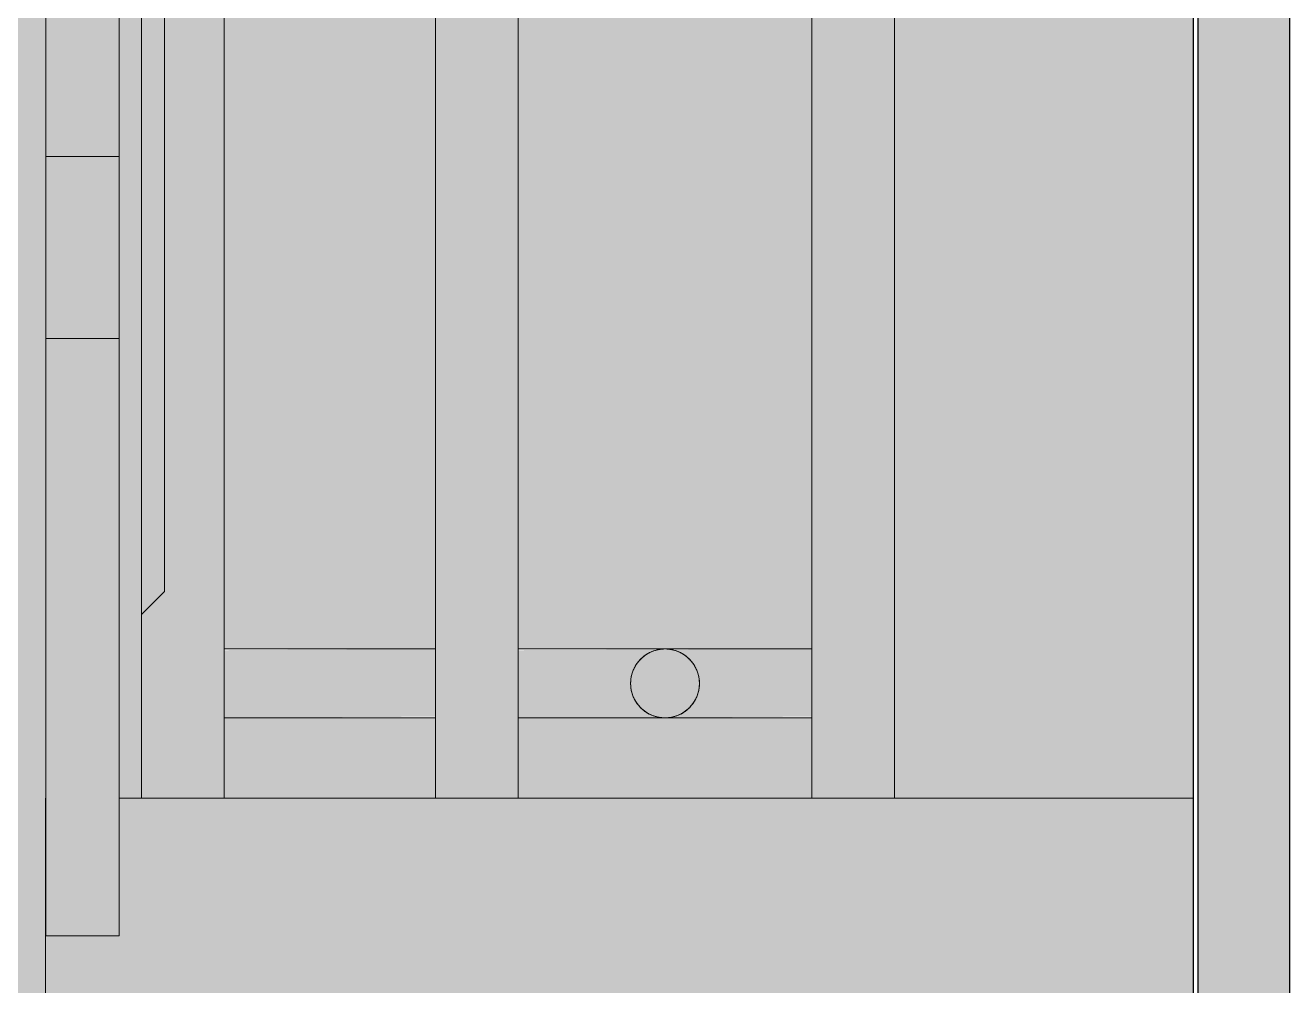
# Model space of a CAD drawing. Header units: millimetres. Extents: x 108096 to 167894, y -1987 to 21700.
# Drawn here: x 167608.4 to 167883.8, y 8489.1 to 8698.4 of the extents above; entities that cross this region are included whole.
import ezdxf

# ---------------------------------------------------------------- set-up
doc = ezdxf.new("R2010")
doc.units = ezdxf.units.MM
for name, color, linetype, lineweight, true_color in [('A-WALL-4', 7, 'Continuous', 30, 0x3c3c3c), ('A-WALL-FNSH-3', 7, 'Continuous', 30, 0x3c3c3c), ('I-WALL-1', 7, 'Continuous', 9, 0x787878)]:
    doc.layers.add(name, color=color, linetype=linetype, lineweight=lineweight, true_color=true_color)
for name, color, linetype, lineweight in [('A-WALL-PATT', 7, 'Continuous', 9), ('M-EQPM', 7, 'Continuous', 9), ('Знаки', 7, 'Continuous', 9), ('Знаки-1', 7, 'Continuous', 18)]:
    doc.layers.add(name, color=color, linetype=linetype, lineweight=lineweight)
doc.layers.add('M-EQPM-1', color=7, linetype='Continuous', lineweight=9, true_color=0xe6e6e6, transparency=0.7)

# ---------------------------------------------------------------- blocks, each defined once
blk = doc.blocks.new('radiator_prado_classic_z_tip_30_po exemplyaru - Classic Z Тип 30-300-31137165-Развертка 3_33-4')
at = {"layer": 'M-EQPM-1'}
for points in [[(20899.94, 8530), (20917.94, 8530), (20917.94, 8830), (20899.94, 8830), (20899.94, 8790), (20904.94, 8785), (20904.94, 8575), (20899.94, 8570), (20899.94, 8546.72)], [(20963.94, 8530), (20981.94, 8530), (20981.94, 8830), (20963.94, 8830), (20963.94, 8546.72)], [(21063.94, 8530), (21063.94, 8830), (21045.94, 8830), (21045.94, 8530)], [(20899.94, 8570), (20904.94, 8575), (20904.94, 8785), (20899.94, 8790), (20899.94, 8577.07)], [(21021.17, 8553.03), (21021.28, 8553.81), (21021.17, 8553.06)], [(21019.29, 8549.77), (21019.75, 8550.33), (21019.35, 8549.84)]]:
    blk.add_hatch(color=256, dxfattribs=at).paths.add_polyline_path(points)
h = blk.add_hatch(color=256, dxfattribs=at)
h.paths.add_polyline_path([(21007.44, 8558.75), (21007.91, 8559.38), (21007.44, 8558.76)])
h.paths.add_polyline_path([(21006.7, 8556.97), (21006.98, 8557.65), (21006.71, 8556.98)])
h.paths.add_polyline_path([(21021.16, 8555), (21045.94, 8555), (21045.94, 8562.5), (20981.94, 8562.24), (20981.94, 8555), (21020.92, 8555)])
h.paths.add_polyline_path([(20917.94, 8555), (20963.94, 8555), (20963.94, 8562.5), (20917.94, 8562.24), (20917.94, 8556.94)])
h = blk.add_hatch(color=256, dxfattribs=at)
h.paths.add_polyline_path([(21021.17, 8556.97), (21021.16, 8557), (21021.16, 8556.98)])
h.paths.add_polyline_path([(21020.43, 8558.75), (21019.75, 8559.67), (21020.43, 8558.76)])
h = blk.add_hatch(color=256, dxfattribs=at)
h.paths.add_polyline_path([(21020.43, 8551.25), (21019.75, 8550.33), (21020.43, 8551.24)])
h.paths.add_polyline_path([(21021.17, 8553.03), (21021.16, 8553), (21021.16, 8553.02)])
h.paths.add_polyline_path([(21006.69, 8547.5), (21045.94, 8547.76), (21045.94, 8555), (20981.94, 8555), (20981.94, 8547.5), (21002.87, 8547.5)])
h.paths.add_polyline_path([(20917.94, 8547.5), (20963.94, 8547.76), (20963.94, 8555), (20917.94, 8555), (20917.94, 8547.76)])
h.paths.add_polyline_path([(21006.7, 8553.03), (21006.69, 8553.06), (21006.7, 8553.04)])
h.paths.add_polyline_path([(21008.58, 8549.77), (21007.91, 8550.62), (21008.52, 8549.84)])
at = {"layer": 'M-EQPM'}
for p, q in [((20899.94, 8530), (20899.94, 8830)), ((20917.94, 8830), (20917.94, 8530)), ((20963.94, 8530), (20963.94, 8830)), ((20981.94, 8830), (20981.94, 8530)), ((21045.94, 8530), (21045.94, 8830)), ((21063.94, 8530), (21063.94, 8830)), ((21063.94, 8830), (21063.94, 8530)), ((20917.94, 8797.5), (20917.94, 8562.5)), ((20963.94, 8562.5), (20963.94, 8797.5)), ((20981.94, 8562.5), (20981.94, 8797.5)), ((21045.94, 8562.5), (21045.94, 8797.5)), ((20899.94, 8570), (20899.94, 8790)), ((20899.94, 8790), (20899.94, 8570)), ((20899.94, 8570), (20899.94, 8790)), ((20899.94, 8790), (20899.94, 8570)), ((20899.94, 8570), (20899.94, 8790)), ((20899.94, 8790), (20899.94, 8570)), ((20899.94, 8570), (20899.94, 8790)), ((20899.94, 8790), (20899.94, 8570)), ((20899.94, 8570), (20899.94, 8790)), ((20899.94, 8790), (20899.94, 8570)), ((20899.94, 8570), (20899.94, 8790)), ((20899.94, 8790), (20899.94, 8570)), ((20899.94, 8570), (20899.94, 8790)), ((20899.94, 8790), (20899.94, 8570)), ((20899.94, 8570), (20899.94, 8790)), ((20899.94, 8790), (20899.94, 8570)), ((20899.94, 8570), (20899.94, 8790)), ((20899.94, 8790), (20899.94, 8570)), ((20899.94, 8570), (20899.94, 8790)), ((20899.94, 8790), (20899.94, 8570)), ((20899.94, 8570), (20899.94, 8790)), ((20899.94, 8790), (20899.94, 8570)), ((20899.94, 8570), (20899.94, 8790)), ((20899.94, 8790), (20899.94, 8570)), ((20899.94, 8570), (20899.94, 8790)), ((20899.94, 8790), (20899.94, 8570)), ((20899.94, 8570), (20899.94, 8790)), ((20899.94, 8790), (20899.94, 8570)), ((20899.94, 8570), (20899.94, 8790)), ((20899.94, 8790), (20899.94, 8570)), ((20899.94, 8570), (20899.94, 8790)), ((20899.94, 8790), (20899.94, 8570)), ((20899.94, 8570), (20899.94, 8790)), ((20899.94, 8790), (20899.94, 8570)), ((20899.94, 8570), (20899.94, 8790)), ((20899.94, 8790), (20899.94, 8570)), ((20899.94, 8570), (20899.94, 8790)), ((20899.94, 8790), (20899.94, 8570)), ((20899.94, 8570), (20899.94, 8790)), ((20899.94, 8790), (20899.94, 8570)), ((20899.94, 8570), (20899.94, 8790)), ((20899.94, 8790), (20899.94, 8570)), ((20899.94, 8570), (20899.94, 8790)), ((20899.94, 8790), (20899.94, 8570)), ((20899.94, 8570), (20899.94, 8790)), ((20899.94, 8790), (20899.94, 8570)), ((20899.94, 8570), (20899.94, 8790)), ((20899.94, 8790), (20899.94, 8570)), ((20899.94, 8570), (20899.94, 8790)), ((20899.94, 8790), (20899.94, 8570)), ((20899.94, 8570), (20899.94, 8790)), ((20899.94, 8790), (20899.94, 8570)), ((20899.94, 8570), (20899.94, 8790)), ((20899.94, 8790), (20899.94, 8570)), ((20899.94, 8570), (20899.94, 8790)), ((20899.94, 8790), (20899.94, 8570)), ((20899.94, 8570), (20899.94, 8790)), ((20899.94, 8790), (20899.94, 8570)), ((20899.94, 8570), (20899.94, 8790)), ((20899.94, 8790), (20899.94, 8570)), ((20899.94, 8570), (20899.94, 8790)), ((20899.94, 8790), (20899.94, 8570)), ((20899.94, 8570), (20899.94, 8790)), ((20899.94, 8790), (20899.94, 8570)), ((20899.94, 8790), (20899.94, 8570)), ((20904.94, 8575), (20904.94, 8785)), ((20904.94, 8785), (20904.94, 8575)), ((20904.94, 8575), (20904.94, 8785)), ((20904.94, 8785), (20904.94, 8575)), ((20904.94, 8575), (20904.94, 8785)), ((20904.94, 8785), (20904.94, 8575)), ((20904.94, 8575), (20904.94, 8785)), ((20904.94, 8785), (20904.94, 8575)), ((20904.94, 8575), (20904.94, 8785)), ((20904.94, 8785), (20904.94, 8575)), ((20904.94, 8575), (20904.94, 8785)), ((20904.94, 8785), (20904.94, 8575)), ((20904.94, 8575), (20904.94, 8785)), ((20904.94, 8785), (20904.94, 8575)), ((20904.94, 8575), (20904.94, 8785)), ((20904.94, 8785), (20904.94, 8575)), ((20904.94, 8575), (20904.94, 8785)), ((20904.94, 8785), (20904.94, 8575)), ((20904.94, 8575), (20904.94, 8785)), ((20904.94, 8785), (20904.94, 8575)), ((20904.94, 8575), (20904.94, 8785)), ((20904.94, 8785), (20904.94, 8575)), ((20904.94, 8575), (20904.94, 8785)), ((20904.94, 8785), (20904.94, 8575)), ((20904.94, 8575), (20904.94, 8785)), ((20904.94, 8785), (20904.94, 8575)), ((20904.94, 8575), (20904.94, 8785)), ((20904.94, 8785), (20904.94, 8575)), ((20904.94, 8575), (20904.94, 8785)), ((20904.94, 8785), (20904.94, 8575)), ((20904.94, 8575), (20904.94, 8785)), ((20904.94, 8785), (20904.94, 8575)), ((20904.94, 8575), (20904.94, 8785)), ((20904.94, 8785), (20904.94, 8575)), ((20904.94, 8575), (20904.94, 8785)), ((20904.94, 8785), (20904.94, 8575)), ((20904.94, 8575), (20904.94, 8785)), ((20904.94, 8785), (20904.94, 8575)), ((20904.94, 8575), (20904.94, 8785)), ((20904.94, 8785), (20904.94, 8575)), ((20904.94, 8575), (20904.94, 8785)), ((20904.94, 8785), (20904.94, 8575)), ((20904.94, 8575), (20904.94, 8785)), ((20904.94, 8785), (20904.94, 8575)), ((20904.94, 8575), (20904.94, 8785)), ((20904.94, 8785), (20904.94, 8575)), ((20904.94, 8575), (20904.94, 8785)), ((20904.94, 8785), (20904.94, 8575)), ((20904.94, 8575), (20904.94, 8785)), ((20904.94, 8785), (20904.94, 8575)), ((20904.94, 8575), (20904.94, 8785)), ((20904.94, 8785), (20904.94, 8575)), ((20904.94, 8575), (20904.94, 8785)), ((20904.94, 8785), (20904.94, 8575)), ((20904.94, 8575), (20904.94, 8785)), ((20904.94, 8785), (20904.94, 8575)), ((20904.94, 8575), (20904.94, 8785)), ((20904.94, 8785), (20904.94, 8575)), ((20904.94, 8575), (20904.94, 8785)), ((20904.94, 8785), (20904.94, 8575)), ((20904.94, 8575), (20904.94, 8785)), ((20904.94, 8785), (20904.94, 8575)), ((20904.94, 8575), (20904.94, 8785)), ((20904.94, 8785), (20904.94, 8575)), ((20904.94, 8575), (20899.94, 8570)), ((20899.94, 8570), (20904.94, 8575)), ((20904.94, 8575), (20899.94, 8570)), ((20899.94, 8570), (20904.94, 8575)), ((20904.94, 8575), (20899.94, 8570)), ((20899.94, 8570), (20904.94, 8575)), ((20904.94, 8575), (20899.94, 8570)), ((20899.94, 8570), (20904.94, 8575)), ((20904.94, 8575), (20899.94, 8570)), ((20899.94, 8570), (20904.94, 8575)), ((20904.94, 8575), (20899.94, 8570)), ((20899.94, 8570), (20904.94, 8575)), ((20904.94, 8575), (20899.94, 8570)), ((20899.94, 8570), (20904.94, 8575)), ((20904.94, 8575), (20899.94, 8570)), ((20899.94, 8570), (20904.94, 8575)), ((20904.94, 8575), (20899.94, 8570)), ((20899.94, 8570), (20904.94, 8575)), ((20904.94, 8575), (20899.94, 8570)), ((20899.94, 8570), (20904.94, 8575)), ((20904.94, 8575), (20899.94, 8570)), ((20899.94, 8570), (20904.94, 8575)), ((20904.94, 8575), (20899.94, 8570)), ((20899.94, 8570), (20904.94, 8575)), ((20904.94, 8575), (20899.94, 8570)), ((20899.94, 8570), (20904.94, 8575)), ((20904.94, 8575), (20899.94, 8570)), ((20899.94, 8570), (20904.94, 8575)), ((20904.94, 8575), (20899.94, 8570)), ((20899.94, 8570), (20904.94, 8575)), ((20904.94, 8575), (20899.94, 8570)), ((20899.94, 8570), (20904.94, 8575)), ((20904.94, 8575), (20899.94, 8570)), ((20899.94, 8570), (20904.94, 8575)), ((20904.94, 8575), (20899.94, 8570)), ((20899.94, 8570), (20904.94, 8575)), ((20904.94, 8575), (20899.94, 8570)), ((20899.94, 8570), (20904.94, 8575)), ((20904.94, 8575), (20899.94, 8570)), ((20899.94, 8570), (20904.94, 8575)), ((20904.94, 8575), (20899.94, 8570)), ((20899.94, 8570), (20904.94, 8575)), ((20904.94, 8575), (20899.94, 8570)), ((20899.94, 8570), (20904.94, 8575)), ((20904.94, 8575), (20899.94, 8570)), ((20899.94, 8570), (20904.94, 8575)), ((20904.94, 8575), (20899.94, 8570)), ((20899.94, 8570), (20904.94, 8575)), ((20904.94, 8575), (20899.94, 8570)), ((20899.94, 8570), (20904.94, 8575)), ((20904.94, 8575), (20899.94, 8570)), ((20899.94, 8570), (20904.94, 8575)), ((20904.94, 8575), (20899.94, 8570)), ((20899.94, 8570), (20904.94, 8575)), ((20904.94, 8575), (20899.94, 8570)), ((20899.94, 8570), (20904.94, 8575)), ((20904.94, 8575), (20899.94, 8570)), ((20899.94, 8570), (20904.94, 8575)), ((20904.94, 8575), (20899.94, 8570)), ((20899.94, 8570), (20904.94, 8575)), ((20904.94, 8575), (20899.94, 8570)), ((20899.94, 8570), (20904.94, 8575)), ((20904.94, 8575), (20899.94, 8570)), ((20899.94, 8570), (20904.94, 8575)), ((20899.94, 8570), (20899.94, 8530)), ((20963.94, 8562.5), (20917.94, 8562.5)), ((20963.94, 8562.5), (20917.94, 8562.5)), ((20917.94, 8562.5), (20917.94, 8555)), ((20917.94, 8555), (20917.94, 8562.5)), ((20917.94, 8562.5), (20917.94, 8555)), ((20917.94, 8555), (20917.94, 8562.5)), ((20963.94, 8562.5), (20963.94, 8555)), ((20963.94, 8555), (20963.94, 8562.5)), ((20963.94, 8562.5), (20963.94, 8562.24)), ((20963.94, 8555), (20963.94, 8562.5)), ((21045.94, 8562.5), (20981.94, 8562.5)), ((21045.94, 8562.5), (20981.94, 8562.5)), ((20981.94, 8562.24), (20981.94, 8562.5)), ((20981.94, 8562.5), (20981.94, 8555)), ((20981.94, 8556.94), (20981.94, 8562.5)), ((20981.94, 8562.5), (20981.94, 8555)), ((21045.94, 8562.5), (21045.94, 8555)), ((21045.94, 8555), (21045.94, 8562.5)), ((21045.94, 8562.5), (21045.94, 8555)), ((21045.94, 8555), (21045.94, 8562.5)), ((20917.94, 8562.24), (20917.94, 8547.76)), ((20963.94, 8562.24), (20963.94, 8555)), ((20963.94, 8547.76), (20963.94, 8562.24)), ((20981.94, 8560.3), (20981.94, 8562.24)), ((20981.94, 8547.76), (20981.94, 8562.24)), ((20981.94, 8555), (20981.94, 8560.3)), ((21045.94, 8547.76), (21045.94, 8562.24)), ((20917.94, 8555), (20917.94, 8547.5)), ((20917.94, 8547.5), (20917.94, 8555)), ((20917.94, 8555), (20917.94, 8549.7)), ((20917.94, 8547.5), (20917.94, 8555)), ((20963.94, 8555), (20963.94, 8547.5)), ((20963.94, 8547.5), (20963.94, 8555)), ((20963.94, 8555), (20963.94, 8549.7)), ((20963.94, 8547.5), (20963.94, 8555)), ((20981.94, 8555), (20981.94, 8556.94)), ((20981.94, 8549.7), (20981.94, 8555)), ((20981.94, 8555), (20981.94, 8547.5)), ((20981.94, 8547.5), (20981.94, 8555)), ((20981.94, 8555), (20981.94, 8547.5)), ((21045.94, 8555), (21045.94, 8547.5)), ((21045.94, 8547.5), (21045.94, 8555)), ((21045.94, 8555), (21045.94, 8548.5)), ((21045.94, 8547.5), (21045.94, 8555)), ((20917.94, 8549.7), (20917.94, 8547.5)), ((20963.94, 8549.7), (20963.94, 8547.5)), ((20981.94, 8547.5), (20981.94, 8549.7)), ((20917.94, 8547.5), (20963.94, 8547.5)), ((20917.94, 8547.5), (20963.94, 8547.5)), ((20917.94, 8547.5), (20917.94, 8530)), ((20963.94, 8530), (20963.94, 8547.5)), ((20981.94, 8547.5), (21045.94, 8547.5)), ((20981.94, 8547.5), (21045.94, 8547.5)), ((20981.94, 8530), (20981.94, 8547.5)), ((21045.94, 8548.5), (21045.94, 8547.5)), ((21045.94, 8530), (21045.94, 8547.5)), ((20899.94, 8530), (20917.94, 8530)), ((20917.94, 8530), (20899.94, 8530)), ((20981.94, 8530), (20963.94, 8530)), ((20963.94, 8530), (20981.94, 8530)), ((21063.94, 8530), (21045.94, 8530)), ((21045.94, 8530), (21063.94, 8530))]:
    blk.add_line(p, q, dxfattribs=at)
for centre, start, end in [((21013.93, 8555), 90, 270), ((21013.94, 8555), 90.0045, 103.4293), ((21013.93, 8555), 270, 90), ((21013.94, 8555), 75.0045, 90), ((21013.94, 8555), 136.379, 149.9349), ((21013.94, 8555), 121.6817, 135), ((21013.94, 8555), 117.2823, 120), ((21013.94, 8555), 107.4955, 117.2823), ((21013.94, 8555), 105.0048, 107.4955), ((21013.94, 8555), 72.479, 75), ((21013.94, 8555), 62.7601, 72.479), ((21013.94, 8555), 60.0048, 62.7601), ((21013.94, 8555), 45.0056, 58.2921), ((21013.94, 8555), 30.0651, 43.621), ((21013.94, 8555), 150, 164.4979), ((21013.94, 8555), 15.5021, 30), ((21013.94, 8555), 165, 180), ((21013.94, 8555), 180, 195), ((21013.94, 8555), 0, 15), ((21013.94, 8555), 345, 0), ((21013.94, 8555), 195.5021, 210), ((21013.94, 8555), 330, 344.4979), ((21013.94, 8555), 210.0651, 223.621), ((21013.94, 8555), 225, 238.3183), ((21013.94, 8555), 301.7079, 314.9944), ((21013.94, 8555), 316.379, 329.9349), ((21013.94, 8555), 240, 242.7177), ((21013.94, 8555), 242.7177, 252.5045), ((21013.94, 8555), 252.5045, 254.9952), ((21013.94, 8555), 256.5707, 269.9955), ((21013.94, 8555), 270, 284.9955), ((21013.94, 8555), 285, 287.521), ((21013.94, 8555), 287.521, 297.2399), ((21013.94, 8555), 297.2399, 299.9952)]:
    blk.add_arc(centre, 7.5, start, end, dxfattribs=at)
for points, knots in [([(21008.49, 8560.16), (21008.59, 8560.26), (21008.78, 8560.46), (21009.19, 8560.82), (21009.62, 8561.14), (21010.06, 8561.43), (21010.51, 8561.68), (21011.31, 8562.06), (21012.49, 8562.41), (21013.45, 8562.5), (21013.93, 8562.5)], [0.4285714, 0.4285714, 0.4285714, 0.4285714, 0.4642857, 0.5, 0.5714286, 0.6071429, 0.6428571, 0.7142857, 0.8571429, 1, 1, 1, 1]), ([(21013.93, 8562.5), (21014.42, 8562.5), (21015.38, 8562.41), (21016.56, 8562.06), (21017.36, 8561.68), (21017.81, 8561.43), (21018.14, 8561.21), (21018.46, 8560.98), (21018.78, 8560.73), (21019.09, 8560.46), (21019.28, 8560.26), (21019.38, 8560.16)], [0, 0, 0, 0, 0.1428571, 0.2857143, 0.3571429, 0.3928571, 0.4285714, 0.4642857, 0.5, 0.5357143, 0.5714286, 0.5714286, 0.5714286, 0.5714286]), ([(21009.73, 8561.21), (21009.62, 8561.14), (21009.41, 8560.98), (21009.09, 8560.73), (21008.84, 8560.51), (21008.7, 8560.37), (21008.65, 8560.32)], [0.4285714, 0.4285714, 0.4285714, 0.4285714, 0.4642857, 0.5, 0.5357143, 0.5520145, 0.5520145, 0.5520145, 0.5520145]), ([(21012.5, 8562.36), (21012.02, 8562.27), (21011.31, 8562.06), (21010.51, 8561.68), (21010.06, 8561.43), (21009.84, 8561.28), (21009.73, 8561.21)], [0.1428571, 0.1428571, 0.1428571, 0.1428571, 0.2857143, 0.3571429, 0.3928571, 0.4285714, 0.4285714, 0.4285714, 0.4285714]), ([(21018.14, 8561.21), (21018.03, 8561.28), (21017.81, 8561.43), (21017.36, 8561.68), (21017.02, 8561.84), (21016.79, 8561.94)], [0.5714286, 0.5714286, 0.5714286, 0.5714286, 0.6071429, 0.6428571, 0.7142857, 0.7142857, 0.7142857, 0.7142857]), ([(21019.22, 8560.32), (21019.17, 8560.37), (21019.03, 8560.51), (21018.77, 8560.74), (21018.54, 8560.92), (21018.42, 8561.01)], [0.44798555, 0.44798555, 0.44798555, 0.44798555, 0.46428571, 0.5, 0.54033489, 0.54033489, 0.54033489, 0.54033489]), ([(21006.43, 8555), (21006.44, 8555.35), (21006.48, 8555.86), (21006.59, 8556.52), (21006.66, 8556.84), (21006.71, 8557)], [0, 0, 0, 0, 0.0714286, 0.1071429, 0.1428571, 0.1428571, 0.1428571, 0.1428571]), ([(21006.71, 8557), (21006.66, 8556.84), (21006.59, 8556.52), (21006.48, 8555.86), (21006.44, 8555.35), (21006.44, 8555)], [0.8571429, 0.8571429, 0.8571429, 0.8571429, 0.8928571, 0.9285714, 1, 1, 1, 1]), ([(21021.16, 8557), (21021.21, 8556.84), (21021.28, 8556.52), (21021.39, 8555.86), (21021.43, 8555.35), (21021.43, 8555)], [0.8571429, 0.8571429, 0.8571429, 0.8571429, 0.8928571, 0.9285714, 1, 1, 1, 1]), ([(21021.44, 8555), (21021.43, 8555.35), (21021.39, 8555.86), (21021.28, 8556.52), (21021.21, 8556.84), (21021.16, 8557)], [0, 0, 0, 0, 0.0714286, 0.1071429, 0.1428571, 0.1428571, 0.1428571, 0.1428571]), ([(21006.71, 8553), (21006.66, 8553.16), (21006.59, 8553.48), (21006.48, 8554.14), (21006.44, 8554.65), (21006.43, 8555)], [0.8571429, 0.8571429, 0.8571429, 0.8571429, 0.8928571, 0.9285714, 1, 1, 1, 1]), ([(21006.44, 8555), (21006.44, 8554.65), (21006.48, 8554.14), (21006.59, 8553.48), (21006.66, 8553.16), (21006.71, 8553)], [0, 0, 0, 0, 0.0714286, 0.1071429, 0.1428571, 0.1428571, 0.1428571, 0.1428571]), ([(21021.43, 8555), (21021.43, 8554.65), (21021.39, 8554.14), (21021.28, 8553.48), (21021.21, 8553.16), (21021.16, 8553)], [0, 0, 0, 0, 0.0714286, 0.1071429, 0.1428571, 0.1428571, 0.1428571, 0.1428571]), ([(21021.16, 8553), (21021.21, 8553.16), (21021.28, 8553.48), (21021.39, 8554.14), (21021.43, 8554.65), (21021.44, 8555)], [0.8571429, 0.8571429, 0.8571429, 0.8571429, 0.8928571, 0.9285714, 1, 1, 1, 1]), ([(21013.93, 8547.5), (21013.45, 8547.5), (21012.49, 8547.59), (21011.31, 8547.94), (21010.51, 8548.32), (21010.06, 8548.57), (21009.73, 8548.79), (21009.41, 8549.02), (21009.09, 8549.27), (21008.78, 8549.54), (21008.59, 8549.74), (21008.49, 8549.84)], [0, 0, 0, 0, 0.1428571, 0.2857143, 0.3571429, 0.3928571, 0.4285714, 0.4642857, 0.5, 0.5357143, 0.5714286, 0.5714286, 0.5714286, 0.5714286]), ([(21008.65, 8549.68), (21008.7, 8549.63), (21008.84, 8549.49), (21009.19, 8549.18), (21009.52, 8548.94), (21009.73, 8548.79)], [0.4479855, 0.4479855, 0.4479855, 0.4479855, 0.4642857, 0.5, 0.5714286, 0.5714286, 0.5714286, 0.5714286]), ([(21009.73, 8548.79), (21009.84, 8548.71), (21010.06, 8548.57), (21010.51, 8548.32), (21010.85, 8548.16), (21011.08, 8548.06)], [0.5714286, 0.5714286, 0.5714286, 0.5714286, 0.6071429, 0.6428571, 0.7142857, 0.7142857, 0.7142857, 0.7142857]), ([(21019.38, 8549.84), (21019.28, 8549.74), (21019.09, 8549.54), (21018.68, 8549.18), (21018.25, 8548.86), (21017.81, 8548.57), (21017.36, 8548.32), (21016.56, 8547.94), (21015.38, 8547.59), (21014.42, 8547.5), (21013.93, 8547.5)], [0.4285714, 0.4285714, 0.4285714, 0.4285714, 0.4642857, 0.5, 0.5714286, 0.6071429, 0.6428571, 0.7142857, 0.8571429, 1, 1, 1, 1]), ([(21016.79, 8548.06), (21017.02, 8548.16), (21017.36, 8548.32), (21017.81, 8548.57), (21018.03, 8548.71), (21018.14, 8548.79)], [0.2857143, 0.2857143, 0.2857143, 0.2857143, 0.3571429, 0.3928571, 0.4285714, 0.4285714, 0.4285714, 0.4285714]), ([(21018.46, 8549.02), (21018.57, 8549.1), (21018.78, 8549.27), (21019.03, 8549.49), (21019.17, 8549.63), (21019.22, 8549.68)], [0.46428571, 0.46428571, 0.46428571, 0.46428571, 0.5, 0.53571429, 0.55201445, 0.55201445, 0.55201445, 0.55201445])]:
    blk.add_open_spline(points, degree=3, knots=knots, dxfattribs=at)
for points in [[(21013.94, 8562.5), (21013.45, 8562.5), (21012.97, 8562.45), (21012.5, 8562.36)], [(21015.38, 8562.36), (21014.9, 8562.45), (21014.42, 8562.5), (21013.94, 8562.5)], [(21007.44, 8558.76), (21007.52, 8558.89), (21007.68, 8559.15), (21007.93, 8559.51), (21008.21, 8559.85), (21008.4, 8560.06), (21008.49, 8560.16)], [(21008.49, 8560.16), (21008.4, 8560.06), (21008.21, 8559.85), (21007.93, 8559.51), (21007.68, 8559.15), (21007.52, 8558.89), (21007.44, 8558.76)], [(21016.79, 8561.94), (21016.33, 8562.13), (21015.85, 8562.27), (21015.38, 8562.36)], [(21019.38, 8560.16), (21019.47, 8560.06), (21019.66, 8559.85), (21019.94, 8559.51), (21020.19, 8559.15), (21020.35, 8558.89), (21020.43, 8558.76)], [(21020.43, 8558.76), (21020.35, 8558.89), (21020.19, 8559.15), (21019.94, 8559.51), (21019.66, 8559.85), (21019.47, 8560.06), (21019.38, 8560.16)], [(21006.71, 8557), (21006.75, 8557.16), (21006.85, 8557.47), (21007.02, 8557.92), (21007.22, 8558.35), (21007.37, 8558.62), (21007.44, 8558.76)], [(21007.44, 8558.76), (21007.37, 8558.62), (21007.22, 8558.35), (21007.02, 8557.92), (21006.85, 8557.47), (21006.75, 8557.16), (21006.71, 8557)], [(21020.43, 8558.76), (21020.5, 8558.62), (21020.65, 8558.35), (21020.85, 8557.92), (21021.02, 8557.47), (21021.12, 8557.16), (21021.16, 8557)], [(21021.16, 8557), (21021.12, 8557.16), (21021.02, 8557.47), (21020.85, 8557.92), (21020.65, 8558.35), (21020.5, 8558.62), (21020.43, 8558.76)], [(21007.44, 8551.24), (21007.37, 8551.38), (21007.22, 8551.65), (21007.02, 8552.08), (21006.85, 8552.53), (21006.75, 8552.84), (21006.71, 8553)], [(21006.71, 8553), (21006.75, 8552.84), (21006.85, 8552.53), (21007.02, 8552.08), (21007.22, 8551.65), (21007.37, 8551.38), (21007.44, 8551.24)], [(21021.16, 8553), (21021.12, 8552.84), (21021.02, 8552.53), (21020.85, 8552.08), (21020.65, 8551.65), (21020.5, 8551.38), (21020.43, 8551.24)], [(21020.43, 8551.24), (21020.5, 8551.38), (21020.65, 8551.65), (21020.85, 8552.08), (21021.02, 8552.53), (21021.12, 8552.84), (21021.16, 8553)], [(21008.49, 8549.84), (21008.4, 8549.94), (21008.21, 8550.15), (21007.93, 8550.49), (21007.68, 8550.85), (21007.52, 8551.11), (21007.44, 8551.24)], [(21007.44, 8551.24), (21007.52, 8551.11), (21007.68, 8550.85), (21007.93, 8550.49), (21008.21, 8550.15), (21008.4, 8549.94), (21008.49, 8549.84)], [(21020.43, 8551.24), (21020.35, 8551.11), (21020.19, 8550.85), (21019.94, 8550.49), (21019.66, 8550.15), (21019.47, 8549.94), (21019.38, 8549.84)], [(21019.38, 8549.84), (21019.47, 8549.94), (21019.66, 8550.15), (21019.94, 8550.49), (21020.19, 8550.85), (21020.35, 8551.11), (21020.43, 8551.24)], [(21011.08, 8548.06), (21011.55, 8547.87), (21012.02, 8547.73), (21012.5, 8547.64)], [(21012.5, 8547.64), (21012.97, 8547.55), (21013.45, 8547.5), (21013.94, 8547.5)], [(21013.94, 8547.5), (21014.42, 8547.5), (21014.9, 8547.55), (21015.38, 8547.64)], [(21015.38, 8547.64), (21015.85, 8547.73), (21016.33, 8547.87), (21016.79, 8548.06)]]:
    blk.add_open_spline(points, degree=3, dxfattribs=at)
blk = doc.blocks.new('Зашивка радиатора_ с перфорацией М7_1 - Зашивка радиатора_ с перфорацией М7_1-31137119-Развертка 3_33-4')
at = {"layer": 'Знаки'}
h = blk.add_hatch(color=256, dxfattribs=at)
h.paths.add_polyline_path([(20895.06, 8500), (20895.06, 8630.16), (20879.06, 8630.16), (20879.06, 8500)])
h.paths.add_polyline_path([(20879.06, 8669.84), (20895.06, 8669.84), (20895.06, 8715.32), (20879.06, 8715.32), (20879.06, 8698.49)])
h.paths.add_polyline_path([(20884.88, 8734.68), (20895.06, 8734.68), (20895.06, 8870), (20879.06, 8870), (20879.06, 8734.68)])
for points in [[(20879.06, 8650), (20895.06, 8650), (20895.06, 8669.84), (20879.06, 8669.84), (20879.06, 8652.96)], [(20879.06, 8630.16), (20895.06, 8630.16), (20895.06, 8650), (20879.06, 8650), (20879.06, 8630.68)]]:
    blk.add_hatch(color=256, dxfattribs=at).paths.add_polyline_path(points)
for p, q in [((20879.06, 8650), (20879.06, 8669.84)), ((20895.06, 8669.84), (20895.06, 8650)), ((20879.06, 8630.16), (20879.06, 8650)), ((20895.06, 8650), (20895.06, 8630.16))]:
    blk.add_line(p, q, dxfattribs=at)
at = {"layer": 'Знаки-1'}
for p, q in [((20879.06, 8715.32), (20879.06, 8669.84)), ((20895.06, 8669.84), (20895.06, 8715.32)), ((20879.06, 8669.84), (20895.06, 8669.84)), ((20879.06, 8630.16), (20879.06, 8500)), ((20895.06, 8630.16), (20879.06, 8630.16)), ((20895.06, 8500), (20895.06, 8630.16)), ((20879.06, 8500), (20895.06, 8500))]:
    blk.add_line(p, q, dxfattribs=at)
blk = doc.blocks.new('Зашивка_ опоясывающая панель - Зашивка_ опоясывающая панель Т2_1-31135794-Развертка 3_33-4')
at = {"layer": 'Знаки'}
h = blk.add_hatch(color=256, dxfattribs=at)
h.paths.add_polyline_path([(21129, 8400), (21129, 8530), (20895.06, 8530), (20895.06, 8500), (20879.06, 8500), (20879, 8400), (20914.38, 8400)])
h.paths.add_polyline_path([(21032.36, 8850), (21129, 8850), (21129, 8900), (20879, 8900), (20879.06, 8870), (20895.06, 8870), (20895.06, 8850), (20914.38, 8850)])
for p, q in [((20879, 8530), (20879, 8400)), ((20899.94, 8530), (20895.06, 8530)), ((20917.94, 8530), (20899.94, 8530)), ((20963.94, 8530), (20917.94, 8530)), ((20981.94, 8530), (20963.94, 8530)), ((21045.94, 8530), (20981.94, 8530)), ((21063.94, 8530), (21045.94, 8530)), ((21129, 8530), (21063.94, 8530))]:
    blk.add_line(p, q, dxfattribs=at)

msp = doc.modelspace()

# ---------------------------------------------------------------- hatches: boundary and pattern name
at = {"layer": 'A-WALL-PATT'}
h = msp.add_hatch(color=256, dxfattribs=at)
h.paths.add_polyline_path([(167612.8, 8400), (167612.87, 8920), (167862.8, 8920), (167862.8, 11800), (167612.8, 11800), (167612.8, 11850), (160354.8, 11850), (160354.8, 8450), (161614.45, 8450), (161614.45, 10300), (163214.45, 10300), (163214.45, 9000), (164014.45, 9000), (164014.45, 8450), (165173.98, 8450), (165173.98, 9150), (166373.98, 9150), (166373.98, 8450), (166403.98, 8450), (166403.98, 9150), (167603.98, 9150), (167603.98, 8400)])
h.paths.add_polyline_path([(167388.08, 8450), (167388.08, 9110), (166619.88, 9110), (166619.88, 8450), (166940.29, 8450)])
h.paths.add_polyline_path([(165389.88, 8450), (166158.08, 8450), (166158.08, 9110), (165389.88, 9110), (165389.88, 8880.62)])
h.paths.add_polyline_path([(167715.74, 8530), (167779.74, 8530), (167779.74, 8547.5), (167715.74, 8547.5), (167715.74, 8546.72)])
h.paths.add_polyline_path([(167862.8, 8530), (167862.8, 8850), (167628.87, 8850), (167628.87, 8530), (167633.74, 8530), (167633.74, 8830), (167651.74, 8830), (167651.74, 8812.5), (167697.74, 8812.5), (167697.74, 8830), (167715.74, 8830), (167715.74, 8812.5), (167779.74, 8812.5), (167779.74, 8830), (167797.74, 8830), (167797.74, 8530), (167825.15, 8530)])
h.paths.add_polyline_path([(167651.74, 8530), (167697.74, 8530), (167697.74, 8547.5), (167651.74, 8547.5), (167651.74, 8546.72)])
h.paths.add_polyline_path([(167747.74, 8562.5), (167749.68, 8562.5), (167779.74, 8562.5), (167779.74, 8797.5), (167715.74, 8797.5), (167715.74, 8562.5), (167746.3, 8562.5)])
h.paths.add_polyline_path([(167677.68, 8562.5), (167697.74, 8562.5), (167697.74, 8797.5), (167651.74, 8797.5), (167651.74, 8562.5)])
h.paths.add_polyline_path([(166923.54, 10159), (166907.04, 10159), (166907.04, 10241), (167060.04, 10241), (167060.04, 10159), (166940.29, 10159)])
h.paths.add_polyline_path([(165752.54, 10159), (165687.04, 10159), (165687.04, 10241), (165840.04, 10241), (165840.04, 10159), (165760.47, 10159)])
h.paths.add_polyline_path([(167028.54, 10197.5), (167029.79, 10197.83), (167030.71, 10198.75), (167031.04, 10200), (167030.71, 10201.25), (167029.79, 10202.17), (167028.54, 10202.5), (167027.29, 10202.17), (167026.3, 10201.06), (167026.04, 10200), (167026.38, 10198.75), (167027.29, 10197.83), (167027.89, 10197.59)])
h.paths.add_polyline_path([(165737.54, 10197.5), (165738.79, 10197.83), (165739.71, 10198.75), (165740.04, 10200), (165739.71, 10201.25), (165738.79, 10202.17), (165737.54, 10202.5), (165736.29, 10202.17), (165735.3, 10201.06), (165735.04, 10200), (165735.38, 10198.75), (165736.29, 10197.83), (165736.89, 10197.59)])
h.paths.add_polyline_path([(165808.54, 10197.5), (165809.79, 10197.83), (165810.71, 10198.75), (165811.04, 10200), (165810.71, 10201.25), (165809.79, 10202.17), (165808.54, 10202.5), (165807.29, 10202.17), (165806.3, 10201.06), (165806.04, 10200), (165806.38, 10198.75), (165807.29, 10197.83), (165807.89, 10197.59)])
h.paths.add_polyline_path([(166957.54, 10197.5), (166958.79, 10197.83), (166959.71, 10198.75), (166960.04, 10200), (166959.71, 10201.25), (166958.79, 10202.17), (166957.54, 10202.5), (166956.29, 10202.17), (166955.3, 10201.06), (166955.04, 10200), (166955.38, 10198.75), (166956.29, 10197.83), (166956.89, 10197.59)])
h.paths.add_polyline_path([(167009.54, 10197.5), (167010.79, 10197.83), (167011.71, 10198.75), (167012.04, 10200), (167011.71, 10201.25), (167010.79, 10202.17), (167009.54, 10202.5), (167008.29, 10202.17), (167007.3, 10201.06), (167007.04, 10200), (167007.38, 10198.75), (167008.29, 10197.83), (167008.89, 10197.59)])
h.paths.add_polyline_path([(165718.54, 10197.5), (165719.79, 10197.83), (165720.71, 10198.75), (165721.04, 10200), (165720.71, 10201.25), (165719.79, 10202.17), (165718.54, 10202.5), (165717.29, 10202.17), (165716.3, 10201.06), (165716.04, 10200), (165716.38, 10198.75), (165717.29, 10197.83), (165717.89, 10197.59)])
h.paths.add_polyline_path([(166938.54, 10197.5), (166939.79, 10197.83), (166940.71, 10198.75), (166941.04, 10200), (166940.71, 10201.25), (166939.79, 10202.17), (166938.54, 10202.5), (166937.29, 10202.17), (166936.38, 10201.25), (166936.04, 10200), (166936.38, 10198.75), (166937.29, 10197.83), (166937.89, 10197.59)])
h.paths.add_polyline_path([(165789.54, 10197.5), (165790.79, 10197.83), (165791.71, 10198.75), (165792.04, 10200), (165791.71, 10201.25), (165790.79, 10202.17), (165789.54, 10202.5), (165788.29, 10202.17), (165787.38, 10201.25), (165787.04, 10200), (165787.38, 10198.75), (165788.29, 10197.83), (165788.89, 10197.59)])
h.paths.add_polyline_path([(163740.04, 10559), (163587.04, 10559), (163587.04, 10641), (163740.04, 10641), (163740.04, 10575.5)])
h.paths.add_polyline_path([(163637.54, 10597.5), (163638.79, 10597.83), (163639.71, 10598.75), (163640.04, 10600), (163639.71, 10601.25), (163638.79, 10602.17), (163637.54, 10602.5), (163636.29, 10602.17), (163635.38, 10601.25), (163635.04, 10600), (163635.38, 10598.75), (163636.29, 10597.83), (163636.89, 10597.59)])
h.paths.add_polyline_path([(163708.54, 10597.5), (163709.79, 10597.83), (163710.71, 10598.75), (163711.04, 10600), (163710.71, 10601.25), (163709.79, 10602.17), (163708.54, 10602.5), (163707.29, 10602.17), (163706.38, 10601.25), (163706.04, 10600), (163706.38, 10598.75), (163707.29, 10597.83), (163707.89, 10597.59)])
h.paths.add_polyline_path([(163618.54, 10597.5), (163619.79, 10597.83), (163620.71, 10598.75), (163621.04, 10600), (163620.71, 10601.25), (163619.79, 10602.17), (163618.54, 10602.5), (163617.29, 10602.17), (163616.38, 10601.25), (163616.04, 10600), (163616.38, 10598.75), (163617.29, 10597.83), (163617.89, 10597.59)])
h.paths.add_polyline_path([(163689.54, 10597.5), (163690.79, 10597.83), (163691.71, 10598.75), (163692.04, 10600), (163691.71, 10601.25), (163690.79, 10602.17), (163689.54, 10602.5), (163688.29, 10602.17), (163687.38, 10601.25), (163687.04, 10600), (163687.38, 10598.75), (163688.29, 10597.83), (163688.89, 10597.59)])
at = {"layer": 'I-WALL-1'}
h = msp.add_hatch(dxfattribs=at)
h.set_pattern_fill('FP_21', color=256, style=0, pattern_type=2)
h.set_pattern_definition([(0, (146733.803, 0), (30.48, 7.62), [2.515, -20.345, 2.515, -20.345, -121.92]), (0, (146733.803, 0), (30.48, 7.62), [-45.72, 2.515, -43.205, 2.515, -20.345, -53.34]), (0, (146733.803, 0), (30.48, 7.62), [-114.3, 2.515, -12.725, 2.515, -35.585]), (120, (146745.233, 3.81), (-21.8391136, 22.5864543), [2.515, -20.345, 2.515, -20.345, -121.92]), (120, (146745.233, 3.81), (-21.8391136, 22.5864543), [-45.72, 2.515, -43.205, 2.515, -20.345, -53.34]), (120, (146745.233, 3.81), (-21.8391136, 22.5864543), [-114.3, 2.515, -12.725, 2.515, -35.585]), (240, (146749.043, 19.05), (-8.6408864, -30.2064543), [2.515, -20.345, 2.515, -20.345, -121.92]), (240, (146749.043, 19.05), (-8.6408864, -30.2064543), [-45.72, 2.515, -43.205, 2.515, -20.345, -53.34]), (240, (146749.043, 19.05), (-8.6408864, -30.2064543), [-114.3, 2.515, -12.725, 2.515, -35.585])])
h.paths.add_polyline_path([(167863.8, 8400), (167883.8, 8400), (167883.8, 12270), (167863.8, 12270), (167863.8, 8410.73)])

# ---------------------------------------------------------------- linework, layer by layer
at = {"layer": 'A-WALL-4'}
for p, q in [((167863.8, 12270), (167863.8, 8394.94)), ((167883.8, 8394.94), (167883.8, 12270))]:
    msp.add_line(p, q, dxfattribs=at)
at = {"layer": 'A-WALL-FNSH-3'}
msp.add_line((167862.8, 8900), (167862.8, 8400), dxfattribs=at)

# ---------------------------------------------------------------- block references
at = {"layer": 'M-EQPM'}
msp.add_blockref('radiator_prado_classic_z_tip_30_po exemplyaru - Classic Z Тип 30-300-31137165-Развертка 3_33-4', (146733.8, 0), dxfattribs=at)
at = {"layer": 'Знаки'}
for name in ['Зашивка радиатора_ с перфорацией М7_1 - Зашивка радиатора_ с перфорацией М7_1-31137119-Развертка 3_33-4', 'Зашивка_ опоясывающая панель - Зашивка_ опоясывающая панель Т2_1-31135794-Развертка 3_33-4']:
    msp.add_blockref(name, (146733.8, 0), dxfattribs=at)

doc.saveas('drawing.dxf')
